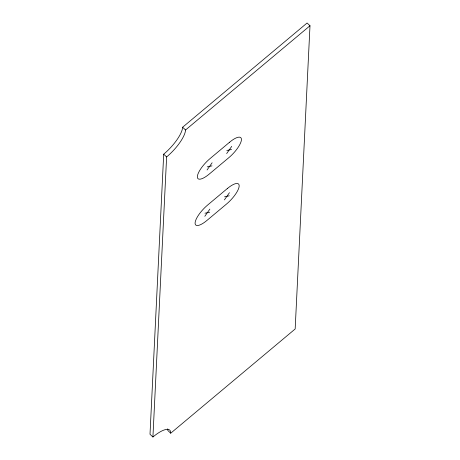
<?xml version="1.0" encoding="UTF-8"?>
<svg xmlns="http://www.w3.org/2000/svg" width="460" height="460" viewBox="0 0 460 460"><rect width="100%" height="100%" fill="white"/><g stroke="black" fill="none" stroke-linecap="round" stroke-linejoin="round"><path stroke-width="0.69" d="M163.702 154.186L150.006 434.246L152.921 437A25.369 8.038 -46.6 0 1 170.717 433.205L295.165 328.98L309.994 25.754L307.079 23L182.631 127.224A25.369 8.038 -46.6 0 1 163.702 154.186L166.618 156.94L152.921 437M207.075 169.97L212.123 162.777M226.665 153.565L231.713 146.372M204.809 216.298L209.858 209.11M224.399 199.893L229.448 192.705M166.618 156.94A25.369 8.038 -46.6 0 0 185.547 129.979L309.994 25.754M226.814 150.477L231.558 149.46M207.224 166.882L211.974 165.864M224.549 196.805L229.293 195.793M204.959 213.21L209.708 212.198M182.631 127.224L185.547 129.979M170.717 433.205L167.802 430.451A25.369 8.038 -46.6 0 0 167.664 428.829M229.563 142.249L209.978 158.654A16.911 5.359 -46.6 0 0 197.357 176.629A16.911 5.359 -46.6 0 0 209.219 174.093L228.81 157.688A16.911 5.359 -46.6 0 0 241.431 139.713A16.911 5.359 -46.6 0 0 229.563 142.249M227.297 188.577L207.713 204.982A16.911 5.359 -46.6 0 0 195.092 222.956A16.911 5.359 -46.6 0 0 206.954 220.426L226.544 204.021A16.911 5.359 -46.6 0 0 239.165 186.047A16.911 5.359 -46.6 0 0 227.297 188.577"/></g></svg>
